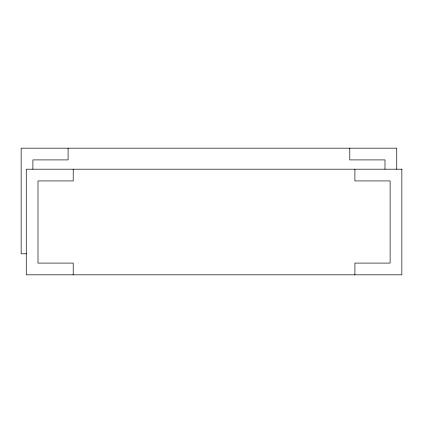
<?xml version="1.0" encoding="UTF-8"?>
<svg xmlns="http://www.w3.org/2000/svg" width="423" height="423" viewBox="0 0 423 423"><rect width="100%" height="100%" fill="white"/><g stroke="black" fill="none" stroke-linecap="round" stroke-linejoin="round"><path stroke-width="0.63" d="M26.369 253.805L21.15 253.805L21.15 148.172L396.737 148.172L396.737 169.3M384.999 169.11L384.999 159.91L349.789 159.91L349.789 148.172M354.902 169.195L354.902 180.928L390.112 180.928L390.112 263.09L354.902 263.09L354.902 274.828M73.211 169.195L73.211 180.928L38.001 180.928L38.001 263.09L73.211 263.09L73.211 274.828M68.098 148.172L68.098 159.91L32.888 159.91L32.888 169.11M401.85 169.195L26.263 169.195L26.263 274.828L401.85 274.828L401.85 169.195"/></g></svg>
